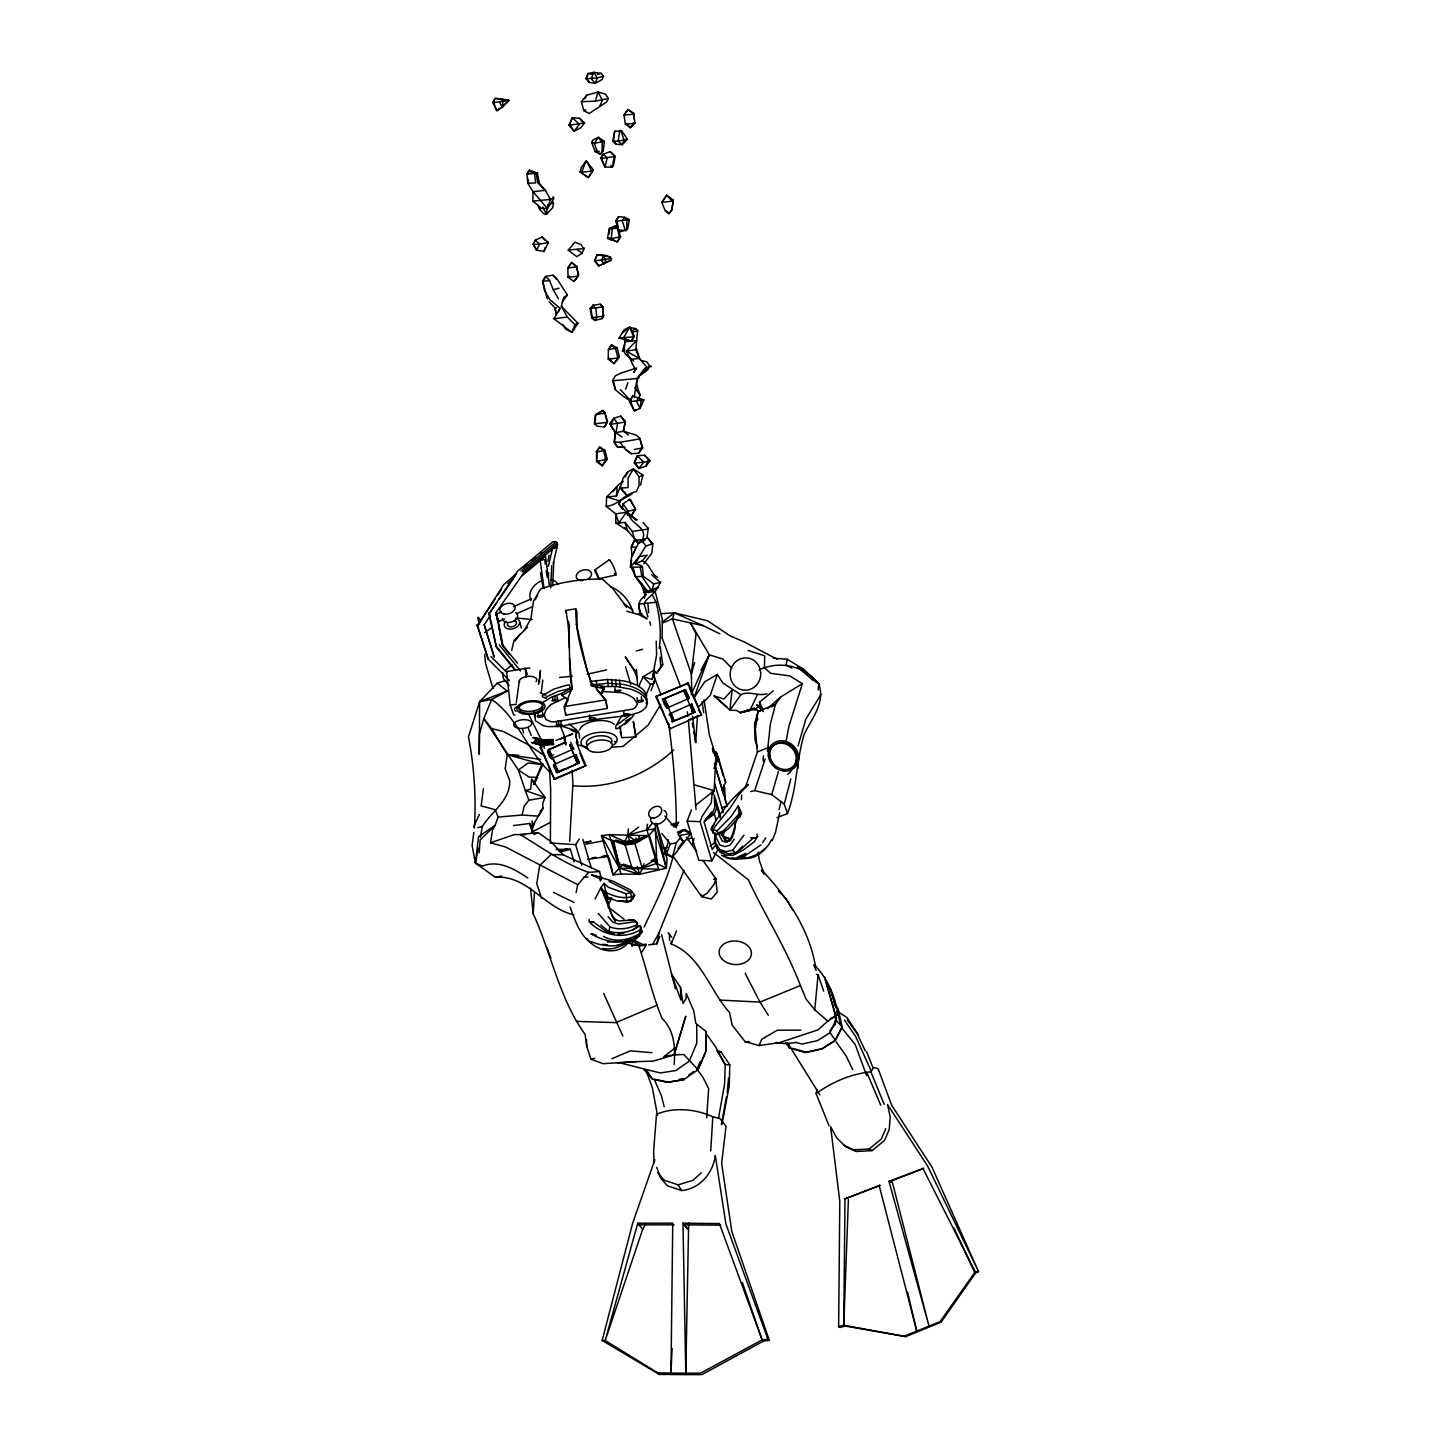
<?xml version="1.0" encoding="UTF-8"?>
<svg xmlns="http://www.w3.org/2000/svg" width="1447" height="1447" viewBox="0 0 1447 1447"><rect width="100%" height="100%" fill="white"/><g stroke="black" fill="none" stroke-linecap="round" stroke-linejoin="round"><path stroke-width="1.5" d="M566.826 698.811L562.16 695.555L572.198 689.369C567.387 663.251 571.728 636.282 565.614 610.489L575.797 608.843C575.49 635.305 584.281 661.134 592.203 686.131L604.303 688.754L602.332 693.095L599.962 693.475M619.262 900.721L627.202 902.349L630.982 901.011L634.727 895.53L632.321 892.202L626.117 893.794L608.391 887.337L603.905 883.321L600.885 887.68L611.991 915.246L615.264 919.46L619.009 920.979L633.696 919.822L637.367 923.132L637.349 927.147C629.065 932.845 617.851 934.075 608.301 931.181L600.831 924.904M594.337 934.545L591.045 933.767C606.818 943.209 628.559 946.808 642.197 931.977L640.515 929.643L640.533 926.279L637.584 925.375L638.109 926.297M507.192 691.069L479.626 701.632L479.283 754.375L479.391 734.027L483.804 718.671L491.709 699.407L507.192 691.069L497.298 683.147L479.626 701.632L468.448 736.957C474.29 766.783 476.172 797.623 474.417 827.991M978.552 1271.66L975.748 1272.781L941.129 1322.106L905.786 1336.612L845.03 1326.013L839.911 1327.532L838.645 1326.718L839.785 1201.263L830.596 1126.652L836.746 1137.975L845.573 1146.603L856.045 1151.486L872.016 1150.636L884.515 1140.381L889.2 1129.619L890.231 1117.138L887.517 1104.477L927.744 1166.264L978.552 1271.66L931.995 1167.15L891.75 1105.363L878.094 1068.682L873.717 1067.506L870.895 1071.847C851.288 1073.837 831.898 1082.049 816.126 1093.625L829.059 1125.802M844.994 1198.876L879.975 1185.364L844.994 1198.876L843.764 1325.235L838.645 1326.718M645.29 539.894L638.453 543.222L635.052 540.274L632.321 531.447L625.014 522.439L618.864 522.964L615.698 513.83L606.257 506.378L606.619 496.918L616.476 496.014L620.13 486.988L626.768 495.344L620.257 488.091L623.078 478.125L627.871 471.74L633.388 468.918L639.068 476.841L638.959 486.011L636.3 491.636C624.869 493.427 617.76 506.052 606.184 506.161M534.07 711.978L534.612 716.717M609.35 233.98L609.693 228.047L615.282 225.913L617.851 227.939M717.206 1050.739L721.058 1051.933L729.776 1064.793L729.252 1085.738L721.981 1124.446M662.183 637.982L662.274 619.171L655.202 591.696L660.845 581.911M848.394 1199.527L843.764 1325.235L905.786 1336.612M548.395 577.082L548.594 572.705M550.728 587.826L551.723 565.632M552.682 585.836L553.785 562.015M633.75 361.117L625.629 354.37L624.019 351.404L625.032 341.799L623.458 337.477M706.661 1117.808L708.65 1088.723L702.935 1077.273L696.984 1069.261M672.113 1348.369L670.974 1373.076L657.824 1372.896L605.208 1340.501L602.169 1340.501L632.646 1223.221L654.876 1159.68M715.958 757.251L715.451 767.38L723.645 795.054L724.133 784.907M595.567 414.692L595.079 424.17L597.159 426.232L604.502 426.919L607.487 421.638L605.009 412.757L602.386 410.478L595.658 414.529L594.391 423.844L607.288 422.307L604.828 413.191L602.386 410.478L599.818 413.263M712.883 794.349L714.131 790.659L715.903 756.383L709.392 735.185L704.02 699.823M569.666 841.394L572.94 783.37L572.108 770.292M577.552 741.678L576.684 739.706M620.003 728.058L620.003 729.071M621.36 734.624L620.094 726.105M617.29 1062.966L636.137 1061.61L603.073 1063.69L590.937 1059.222L586.759 1046.434L585.131 1034.424C559.103 998.321 551.379 953.501 533.201 913.762L534.486 892.383M734.859 829.818L735.365 821.534L741.479 812.87L738.205 805.907L731.133 816.506L717.079 830.849L713.009 829.71L711.96 827.268C721.094 811.098 733.611 796.212 748.316 784.509L739.2 794.258L730.753 807.137L716.536 824.627L713.009 829.71L713.244 833.038C724.223 837.017 731.404 824.772 738.169 818.279M620.13 486.988L620.257 488.091L628.143 487.585L628.016 478.233L633.388 468.918L642.956 475.159L639.068 476.841M634.274 396.858L637.078 378.481L644.946 368.117L651.476 366.417L649.594 366.055L646.99 361.967L640.931 360.267M710.712 1150.908L712.81 1116.831C695.971 1108.945 673.452 1106.846 656.504 1114.353L653.628 1150.871L653.972 1162.484M741.407 799.685L741.696 795M693.818 731.82L695.7 742.51L697.436 716.138M616.476 496.014L617.145 486.481L606.619 496.918L619.895 500.951L632.104 493.843M618.81 863.913L611.755 840.11L625.194 844.939L634.98 843.71L649.359 835.371L656.413 859.174L642.034 867.513L632.249 868.743L618.81 863.913L618.918 862.376M656.649 823.614L667.049 858.758L666.38 868.2L639.538 874.35L620.908 873.934L619.226 868.164L619.642 862.502M628.342 828.95L627.908 835.082L630.205 842.823L611.014 840.436L601.464 835.643L613.112 874.929L620.908 873.934M609.296 857.981L613.112 874.929L619.226 868.164L658.53 869.195L646.899 829.909L647.297 824.247M656.359 823.723L666.38 868.2L656.829 863.425L655.147 823.253M657.101 859.645L656.829 863.425L642.721 867.965L639.538 874.35L619.226 868.164L601.464 835.643L609.277 834.666L648.618 835.679L654.749 828.932L666.38 868.2M479.156 852.898L480.133 840.002L495.109 825.315L498.094 817.067L495.2 809.669L481.146 805.925L483.425 788.597M604.629 890.701L604.593 896.833M541.359 692.064L542.824 680.036M818.206 689.948L818.695 683.599L803.754 669.292L787.258 659.307L773.204 658.168M776.967 817.591L787.512 813.558C797.207 787.855 796.338 759.946 804.206 734.135C811.966 718.417 825.676 702.229 818.695 683.599C803.917 665.837 779.915 660.085 758.988 670.015M632.52 930.15L637.349 927.147L636.481 921.522L618.574 924.072L612.859 922.155L608.138 916.693M624.308 397.165L615.246 389.641L612.606 380.796L637.078 378.481L647.388 367.827L639.267 358.404L635.848 349.649L637.476 331.309L635.432 328.523L629.427 327.528L622.427 332.864M498.094 817.067L522.078 815.023L538.374 816.144L542.969 808.258L542.697 803.429L545.067 797.46L531.628 779.191L530.705 789.158L525.351 790.568L518.37 770.021L483.804 718.671L491.691 728.601L507.228 754.574L505.148 768.701L509.724 780.602C510.393 800.716 491.6 811.17 482.376 826.508L480.332 837.288M631.579 560.152L630.44 567.134L642.504 567.097L643.354 576.25L653.664 583.901L660.375 582.454L651.693 574.766M837.144 1011.688L838.338 1015.613C835.552 997.453 827.702 978.262 814.299 964.878M609.748 423.627L615.391 432.707L614.053 442.42L617.435 446.978L624.742 447.376L617.435 446.978L614.523 441.896L615.391 432.707L609.748 423.627L613.745 418.273L620.727 416.139L625.357 421.33L623.241 431.152L628.468 435.022M712.358 791.183L711.255 802.796L702.265 816.072L700.131 821.643L711.797 860.82L698.811 860.332L687.144 821.173L691.485 809.85M723.482 836.167L724.025 830.361M838.681 1011.905L835.715 1015.921L827.793 1021.148L814.751 1009.861L818.098 974.699L816.524 974.428M539.315 682.55L540.491 670.467L538.555 684.377M616.223 144.23L613.51 140.54L614.541 131.171L621.83 131.008L627.419 139.238L622.156 144.682L616.223 144.23L612.714 141.137L614.885 131.315M547.798 204.57L546.46 214.445C540.455 215.006 535.046 197.244 540.002 209.942M638.923 542.227L631.453 557.547L630.44 567.134L639.285 556.625L645.923 546.007L652.868 543.765L647.84 538.067L652.253 544.578M767.489 751.228L770.292 724.404L775.429 704.454L780.62 697.002L802.38 683.653L789.682 675.858L770.726 673.343L764.396 667.718L764.721 655.871L748.135 650.445M604.358 141.3L603.272 150.904L600.523 154.286L595.205 151.609L591.696 142.493L592.818 140.07L598.335 137.302L604.358 141.3L594.355 143.343L591.696 142.493M688.663 1222.95L685.788 1373.203L670.974 1373.076L672.746 1223.185L637.747 1223.203L605.208 1340.501L642.685 1229.371L645.85 1223.475M573.898 914.811C544.506 908.191 527.106 874.603 495.435 877.334L475.43 863.117L478.523 836.782L495.109 825.315L492.414 830.271L490.533 842.769L505.564 846.983L577.697 884.714L576.123 892.636M652.868 543.765L651.729 553.387L643.879 563.751M718.417 1118.513L724.585 1084.273L725.2 1064.648L717.242 1051.101L721.058 1051.933M576.593 266.121L578.348 276.106L574.061 281.46L568.056 277.263L567.839 267.912L571.619 262.468L576.593 266.121L578.601 275.093L578.348 276.106L568.056 277.263L569.449 276.232M673.307 200.03L672.095 209.652L669.02 213.613L665.294 211.063L661.876 202.363L666.669 195.273L673.307 200.03L671.607 210.34L669.02 213.613L665.946 210.412M614.45 155.77L612.208 167.092L605.063 167.074L600.993 157.994L603.272 154.142L610.218 151.646L615.138 156.439L613.438 165.627L612.208 167.092L610.869 165.663M473.838 832.369L472.102 845.5L475.43 863.117L482.52 866.138C498.365 859.5 514.806 869.231 527.793 877.967M628.107 515.023L631.742 515.06L635.613 509.507L629.716 499.269L623.042 503.809L622.337 509.109L618.81 503.809L620.853 500.083M674.121 1064.54C675.423 1048.315 674.7 1030.517 662.075 1018.453C652.199 994.867 646.845 969.761 638.832 945.669L632.411 940.441M591.154 941.581C606.383 948.31 627.401 947.568 639.52 935.829M552.03 201.422L553.496 202.906L552.826 207.482L546.46 214.445L542.77 206.975M516.29 702.41L519.346 680.832M771.685 706.841L775.429 704.454L758.047 711.436L755.316 729.288L757.342 752.06L745.512 787.168M680.506 987.433L680.958 1000.112L671.354 973.867L680.506 987.433L683.038 1003.549L686.005 998.683L686.276 993.51L693.728 1010.711L695.808 1023.355L705.937 1031.476L705.774 1051.643L697.942 1070.002L696.586 1069.062M629.282 219.564L627.618 229.295L620.492 231.61L618.556 230.037L615.807 221.21L618.574 216.634L624.525 217.267L629.282 219.564L615.807 221.21L618.574 216.634M615.21 690.49L614.993 691.648L618.954 692.299L620.998 690.237L615.21 690.49L614.903 687.705M722.795 1116.831L726.43 1096.862M602.712 306.583L603.526 316.151L602.024 318.629L595.006 320.474L591.696 317.671L590.159 308.537L593.035 305.263L600.161 304.196L602.712 306.583L603.526 316.151L591.696 317.671M637.385 700.529L638.724 702.446L642.974 701.469L643.192 700.294L637.385 700.529L637.096 697.743M779.662 812.762L775.52 832.332L772.101 840.653M816.126 1093.625L816.886 1089.519M721.348 1124.518L722.433 1118.748M475.43 863.117L478.288 848.051M727.208 1092.756L728.528 1078.322M635.323 944.385L631.833 945.813L632.918 940.17L616.476 945.524M628.92 500.427L629.716 499.269L630.946 500.409L635.613 509.507L626.768 511.569L636.21 520.016L628.92 514.716L619.189 504.623L619.895 500.951M648.654 944.855L656.866 943.86L659.072 932.628L684.069 870.208M743.939 835.136L732.652 850.293L726.141 851.596L718.942 849.28L714.438 842.896L714.818 834.883L719.72 833.743M785.703 743.306L788.959 726.105L802.38 683.653M534.811 712.919L535.408 720.733L542.715 725.417M672.982 856.733C667.121 881.386 654.749 904.104 644.132 927.002M798.039 745.947L805.852 719.069L820.937 694.506M676.292 827.901C676.545 793.209 673.235 757.866 668.695 723.283M547.834 561.237L549.137 555.178M580.446 171.216L581.224 167.653L586.234 160.979L593.379 169.914L588.368 177.547L579.65 171.614L588.368 177.547L593.379 169.914M640.515 485.052L642.956 475.159M615.717 839.965L625.303 843.438L635.088 842.208L636.011 838.03M587.229 938.832C596.526 951.511 616.947 955.888 627.835 943.173L628.269 941.292C621.378 946.935 611.737 950.372 602.82 948.418M511.713 650.445L514.011 640.442L527.522 627.202M548.395 566.247L552.175 549.95M553.08 563.986L557.167 546.55M522.078 815.023L524.194 806.178L528.842 800.245L545.067 797.46L525.351 790.568L528.842 800.245M636.897 386.313L634.853 387.669C648.781 408.126 630.783 382.605 638.995 377.613M795.615 1042.256L802 1044.065L817.428 1040.628L830.072 1032.724L836.637 1018.037M653.664 583.901L651.855 591.009L646.067 591.624L635.36 576.63L633.225 567.694M779.029 809.524L781.109 801.457M666.488 850.691L664.119 853.73L666.76 853.314L672.457 857.221L690.888 833.454L685.191 829.547L678.046 833.779L680.108 837.994L676.183 843.04L672.457 857.221L664.119 853.73L668.424 842.244L668.17 839.676M787.512 813.558L784.22 804.098L790.876 778.83M692.317 844.939L694.108 838.428M757.233 746.815L755.008 739.58L754.556 724.097L758.047 711.436M563.082 324.833L565.687 329.229L571.963 332.322L574.875 324.671L567.26 316.965L561.346 306.239L563.805 297.34L567.423 295.043L556.715 278.475L552.881 275.237L545.754 276.341L542.589 280.664L547.273 298.914M624.019 351.404L622.481 351.205L624.344 344.458M694.669 662.527L691.34 674.103L691.811 693.258M784.22 804.098L771.739 794.62L778.396 771.613M543.945 251.471L548.413 242.571L539.622 244.037L536.53 250.204L533.256 244.127L536.53 250.204L543.945 251.471L545.085 247.618M596.508 689.278L606.13 700.782L607.107 708.469L565.687 715.144L565.687 712.828M651.041 690.671L654.749 680.85L653.827 670.268L656.612 654.948L656.215 641.075M568.273 250.096L583.575 248.54L581.079 244.633L574.893 242.174L568.237 250.186L576.756 256.644L582.182 253.207L584.371 247.998M571.366 690.056L564.185 706.896L565.687 715.144M653.99 683.418L650.571 684.377L646.266 694.433M765.156 759.024L754.683 790.605L750.848 791.509M596.037 687.994L605.696 699.896L607.107 708.469M665.53 1056.22L674.085 1054.917L685.715 1016.391L674.085 1054.917L653.103 1061.139L633.84 1061.736M643.987 863.769L642.721 867.965L642.142 865.993M733.394 834.702L734.371 831.446M777.31 659.362L743.758 641.69L730.229 635.975L707.547 620.763L674.32 612.859L672.457 618.882L691.34 674.103L696.079 633.84L690.508 622.933L672.457 618.882L662.853 622.879M697.942 1070.002L706.154 1050.558L705.937 1031.476M581.35 101.742L595.205 101.145L598.081 92.065L605.606 94.145L608.283 98.468L606.619 102.014L589.11 113.535L583.846 110.623L581.35 101.742L586.74 95.195L598.081 92.065L602.422 100.295L599.872 105.92M531.773 831.229L534.504 822.71L542.969 808.258L540.165 811.369M553.134 196.738L553.478 199.451L547.4 208.603L541.485 208.278L532.785 201.024M766.964 693.728C758.156 696.712 749.275 690.346 740.846 694.723L722.939 683.093L717.332 674.411L710.278 695.302L698.015 707.348L693.999 697.834L709.283 654.84L690.508 622.933L703.061 625.61L719.883 633.822M625.357 421.33L623.512 431.242L615.427 432.743M740.448 815.801L741.479 812.87C733.195 820.431 735.944 832.749 728.601 840.906L725.508 842.154L722.306 841.087L717.079 830.849M612.606 380.796L615.246 375.894L620.781 373.163L636.68 367.972L633.804 372.349L635.721 369.437M715.704 842.082L714.728 838.012L716.554 833.581L713.244 833.038L711.237 829.276L711.96 827.268M625.592 389.153L627.889 382.822M646.284 698.865L646.574 694.886L644.403 691.105A48.818 23.116 -6.1 0 0 640.768 687.723A49.469 23.423 -6.1 0 0 634.021 683.997A48.239 22.79 -6 0 0 623.132 680.795L607.523 679.475L590.087 681.501M666.76 853.314L670.214 843.89L661.785 833.418M558.614 311.792L559.953 308.211L549.95 299.746L544.47 290.377L542.589 280.664M553.948 764.522L553.423 765.897L557.131 772.734L579.343 763.003L576.141 754.773L553.948 764.522L557.131 772.734M576.141 754.773L575.635 756.148L579.343 763.003M669.075 715.162L669.581 713.787L691.793 704.056L694.976 712.268L671.806 721.709M691.793 704.056L691.268 705.431L694.976 712.268M609.259 559.772L595.242 569.666L595.621 572.017M705.774 818.785L712.213 813.992L714.89 807.028L714.275 795L720.606 816.271M704.653 821.263L714.293 814.082L716.97 807.1L714.348 801.982M711.797 860.82L718.417 848.611M722.704 834.322L724.025 830.831M615.934 523L627.546 530.651L638.453 543.222L642.577 539.604L646.954 538.175L648.256 528.173M597.629 577.082L599.13 578.619L595.242 569.666M598.371 913.491L609.947 926.894L608.427 932.989L614.324 933.966M627.835 943.173L628.595 941.237M638.67 686.62L643.047 676.907L653.827 670.268L652.181 679.457L643.047 676.907L650.571 684.377M656.866 943.86L659.814 936.354M634.202 541.069L631.29 547.075L631.941 556.335L636.246 547.165L631.29 547.075L634.871 539.351M634.636 462.335L638.905 468.502L643.806 462.208L634.292 463.076L637.259 455.787L644.458 455.226L650.101 460.779L645.868 466.205L638.905 468.502L634.292 463.076L637.259 455.787L643.806 462.208L650.101 460.779L644.458 455.226M639.447 936.408L640.442 931.434M739.544 813.431L723.681 830.687L714.818 834.883L719.774 845.03L725.019 846.585L729.813 845.265L734.298 839.206M569.521 124.496L572.325 117.713L579.668 118.31L584.588 122.923L580.88 127.716L574.079 131.243L569.051 125.292L572.325 117.713L579.397 124.352L574.079 131.243L569.521 124.496L569.051 125.292L584.588 122.923M603.435 76.203L602.042 79.567L595.26 83.347L589.273 82.407L586.017 78.663L588.133 73.526L593.849 72.35L601.247 73.381L603.435 76.203L597.304 77.975L586.017 78.663L588.133 73.526L591.859 74.213M533.509 784.473L541.829 764.432L507.228 754.574L518.424 755.28M645.868 466.205L648.383 460.182M620.094 731.802L621.794 737.391M635.902 737.011L633.37 721.583L635.902 737.011L621.685 737.681M676.563 930.964L671.046 943.914C700.8 955.436 709.627 990.273 729.541 1012.538L732.128 1025.019L745.115 1041.695L759.006 1045.566L779.408 1042.654L817.935 1029.902L827.793 1021.148M697.834 1067.271L700.366 1061.32M885.781 1128.66L881.259 1139.096L869.159 1149.008L853.694 1149.822L843.565 1145.102M759.006 1045.566L761.773 1039.253L777.328 1030.192L800.77 1030.155M565.596 705.449L568.273 699.426M602.766 689.514L604.068 686.62L591.968 683.997L587.193 670.847L576.34 624.109L576.937 625.773L576.937 612.045L575.797 608.843M649.594 366.055L647.967 369.582L641.365 374.664M691.069 694.687L709.283 654.84L722.885 659.018L731.784 668.17M473.621 826.942L479.355 814.516M596.652 451.301L596.508 461.43L602.241 465.753L607.179 459.242L604.955 450.324L599.836 447.069L596.652 451.301L596.888 458.645M533.744 784.419L543.15 764.143M535.245 240.22L533.129 244.633L539.622 244.037L535.245 240.22L542.1 237.055L548.413 242.571L546.785 241.83M757.45 694.596L749.853 710.513L740.448 712.648L736.378 710.423L729.903 710.242L714.131 695.898L723.898 699.028L732.055 690.056L729.903 710.242L740.846 694.723M503.393 105.45L508.856 100.548L492.902 102.665L495.218 98.324L508.584 100.187L495.218 98.324L492.902 102.665L496.809 110.677L502.254 107.422L508.91 100.512L504.28 100.331M632.683 396.08L629.427 401.705L634.582 410.93L640.117 408.235L643.825 399.878L632.683 396.08L629.427 401.705L643.825 399.878L639.863 399.571M554.002 197.877L550.475 199.415L532.803 201.115L533.057 191.673L527.866 183.353L526.907 174.165L529.331 170.203L536.349 173.477L537.651 182.629L545.41 190.335L550.475 199.415L547.4 208.603L533.057 191.673L545.41 190.335M713.841 768.411L718.634 758.517L716.265 752.295L712.684 750.631M721.818 790.171L725.652 782.248L718.634 758.517M524.32 630.494L530.886 618.647L533.527 600.957L540.509 589.056C560.116 582.056 581.495 578.746 602.314 579.089L612.461 588.242L626.551 606.872M835.841 1038.729L842.208 1026.936L838.048 1008.812L834.322 1003.693M625.231 477.04L627.871 471.74M785.576 1042.708L789.483 1048.026L805.382 1052.602L821.896 1048.966L835.498 1040.357L842.208 1026.936L836.077 1020.334M608.283 98.468L595.205 101.145M638.525 398.323L640.189 395.031M595.061 899.057L600.885 887.68C609.693 896.995 607.559 911.556 615.409 921.305L615.264 919.46M534.739 782.936L537.633 777.383L529.114 777.111L518.37 770.021L528.155 763.003L541.829 764.432M631.742 515.06L635.088 508.729M556.715 724.585L556.1 725.743L557.312 726.647L562.34 724.838L556.715 724.585L556.426 721.8L558.506 721.04L558.795 723.844M537.416 173.115L526.907 174.165L529.331 170.203L537.416 173.115L539.116 182.159L537.705 181.327L544.398 189.34M700.963 670.305L709.283 654.84M652.76 944.348L659.072 932.628M589.851 717.73L589.218 718.906L592.727 719.919L595.459 718.001L589.851 717.73L589.544 714.945M584.769 98.758L586.74 95.195M634.256 336.12L631.489 341.13L618.99 338.128L624.163 329.789L629.68 327.131L634.256 336.12L631.489 341.13L623.295 338.363L629.68 327.131L633.587 336.771L618.99 338.128M602.024 318.629L603.598 315.79M604.502 426.919L607.487 421.638M635.233 563.805L639.285 556.625L647.189 555.16L642.124 560.893L635.233 563.805L641.328 565.56L642.504 567.097M614.523 441.896L619.931 442.33L626.262 450.415L631.435 453.725L638.633 453.2L642.07 447.177L639.809 438.26L636.318 435.167L623.241 431.152M623.983 713.697L623.313 714.872L624.489 715.777L629.572 714.004L623.983 713.697L623.693 710.911M646.067 703.658L647.225 699.661L644.801 694.813A48.8 23.116 -6.1 0 0 641.148 691.449A49.451 23.405 -6 0 0 634.419 687.723A48.221 22.899 -6.2 0 0 623.603 684.449L607.921 683.201L590.485 685.209M621.794 715.849L616.187 725.508L629.535 715.523M660.176 646.664L662.762 664.915L656.558 673.235L653.049 670.431M532.243 826.472L534.504 822.71M771.378 839.875C766.006 851.017 752.838 862.195 739.797 857.275M567.423 295.043L562.16 301.826M660.664 704.562L648.166 725.11L623.006 746.435L612.117 747.158M711.237 829.276L714.456 823.994M553.496 202.906L549.643 204.099M618.394 229.711L620.546 236.783L617.344 241.938L607.523 238.321L609.187 228.608L617.399 228.373L619.605 237.507L617.344 241.938L611.249 238.683L607.523 238.321L609.277 237.652L611.267 240.329M718.019 834.015L719.955 832.332L725.562 840.273L727.95 841.376L730.428 840.309L732.887 836.312M565.632 743.125L564.927 738.259M756.98 834.159L757.649 836.456L754.303 841.738L743.36 850.076L733.123 855.195L726.159 855.123L720.136 852.337L715.976 846.115M641.636 952.289L646.321 944.981M754.556 724.097L757.975 718.761M581.748 865.306L575.653 844.65L579.27 839.043M488.019 658.819L477.311 625.972L495.254 598.751M497.641 595.115L501.241 589.671M477.311 625.972L503.592 584.733L516.489 573.591M561.346 306.239L577.968 323.296L571.963 332.322L553.568 318.503M494.024 656.196L484.184 624.742L490.424 615.391M693.999 697.834L704.816 681.718L717.332 674.411M683.744 840.852L678.01 848.448M514.083 669.201L496.375 647.243L489.231 613.637L496.773 602.676M499.287 599.004L515.638 575.255M489.231 613.637L517.628 571.167L552.989 541.703L556.245 541.684L557.728 544.777L523.579 573.084L496.086 612.533L502.398 644.693L517.411 663.16M762.551 842.57L765.77 837.903M476.805 625.267L478.74 624.109M904.646 1336.051L940.044 1321.672L974.753 1272.456L977.557 1271.352M559.953 308.211L554.056 318.81L567.26 316.965M574.061 281.46L578.601 275.093M488.706 612.949L496.231 646.23L515.494 669.852M496.086 612.533L497.822 622.355M515.06 640.894L520.594 633.569M638.633 453.2L642.685 447.955L639.809 438.26M680.199 833.002L682.568 829.963L685.191 829.547M716.048 844.578L712.231 849.479L703.984 821.806L711.635 812.038L712.213 813.992M671.263 943.625L671.39 941.418L672.204 942.359M619.334 356.83L613.98 363.631L608.246 359.109L608.391 349.686L611.575 344.929L617.218 347.877L619.334 356.83L613.98 363.631L608.934 358.151L608.246 359.109L617.959 358.006L615.572 348.89L611.575 344.929L608.391 349.686L617.218 347.877M625.303 843.438L624.724 841.467L627.908 835.082L646.899 829.909L652.579 822.963M608.373 904.646L611.792 898.099L607.722 899.238L605.371 891.497L608.482 897.827L617.779 901.21L630.982 901.011L631.851 896.796L630.132 892.148L609.06 881.277M612.823 491.673L617.869 485.197L623.259 481.435M647.93 616.947L644.204 604.104L645.832 600.523L655.202 591.696L644.06 592.51L641.618 583.629L648.799 592.655L646.067 591.624L658.656 587.301L651.855 591.009L641.889 576.412L640.316 567.351M611.737 258.47L594.518 260.894L597.195 254.708L604.502 255.07L610.652 257.132L597.195 254.708L594.518 260.894L598.642 265.904L611.05 260.243L598.642 265.904L596.291 262.124M577.697 884.714L588.567 872.396L599.546 871.492L601.5 879.686M557.294 699.317L551.813 700.71L557.095 701.451L558.108 700.33L556.986 696.513M760.851 844.958L747.032 854.381L736.812 859.03L729.831 858.704L723.826 855.683M765.264 848.213C756.727 856.515 743.451 861.001 731.784 857.999M542.679 714.854L537.108 716.12L537.814 717.169L542.245 717.007L543.385 715.903L542.39 712.069M742.727 846.188L735.745 852.934L728.546 853.857L720.787 851.035L716.175 844.107M711.002 793.661L714.131 790.659L694.759 784.943M635.776 409.79L634.582 410.93L633.895 410.08L631.055 402.772M648.618 835.679L634.51 840.237L624.724 841.467L609.277 834.666L619.226 868.164L623.603 864.094M701.433 1172.739L692.95 1180.318L678.137 1184.858L664.408 1180.3L657.716 1172.703M767.453 708.723L780.62 697.002M523.398 567.821L526.853 564.945M532.026 560.604L535.48 557.728M507.788 583.448L512.962 579.126M505.799 670.051L512.093 664.788M520.974 571.004L556.245 541.684M522.566 571.872L557.348 543.023M522.114 575.779L545.501 556.299L545.139 554.508M763.347 711.617L760.561 708.65L759.476 702.247L773.331 690.816M644.476 598.425L644.856 591.841M500.101 108.073L496.809 110.677L493.391 102.122M673.687 749.998C646.827 775.067 609.892 789.302 573.048 785.721M695.338 805.454L714.131 790.659M620.546 236.783L611.249 238.683L612.28 229.078L615.282 225.913L617.399 228.373M604.955 450.324L596.273 452.097L599.836 447.069L603.797 451.211L605.768 460.345L602.241 465.753L596.96 460.472L596.508 461.43L607.179 459.242M663.793 1056.654L675.062 1048.026M662.419 621.903L674.32 612.859L703.061 625.61M613.51 140.54L612.714 141.137L618.158 141.137L627.419 139.238M710.115 846.188L714.927 842.606M638.633 827.105L627.908 835.082L634.51 840.237L635.088 842.208L645.887 835.932M631.796 331.182L635.432 328.523L637.964 330.875L631.851 332.213M542.191 695.645L553.894 689.079L565.271 685.607L569.413 684.829L569.883 689.297M542.896 702.356L551.289 697.255L561.979 693.312M551.307 704.382L565.777 697.49M484.655 632.592L491.673 627.654M688.609 1075.085L693.638 1071.594M834.919 1040.556L821.95 1048.749L806.142 1052.186L792.811 1048.351M569.521 658.114L571.963 687.235L561.924 693.42L562.16 695.555M545.103 697.563L557.855 691.467L569.792 688.537M631.833 945.813L638.561 942.901M636.445 935.902L640.641 933.442M651.132 860.766L654.731 858.686M608.427 932.989L593.451 921.992L589.273 921.902L589.255 919.478M760.561 711.02L753.977 709.536L759.711 706.281L756.455 704.888L760.561 708.65M750.758 837.741L754.755 838.102L757.649 836.456M678.679 822.203L672.746 825.459L677.865 823.433M531.845 832.17L550.475 822.312M676.852 822.583L672.909 824.645L676.653 822.674M674.031 827.069L677.938 825.025M829.999 1018.869L835.715 1015.921L824.663 977.304L835.715 1015.921L835.444 1024.187L830.035 1030.373L830.072 1032.724L835.498 1040.357M583.846 110.623L585.746 109.683M599.546 871.492L563.136 854.779L550.873 841.557L538.139 832.604L534.16 834.539L529.656 823.506L513.54 825.568M636.174 925.085C628.125 928.884 618.394 930.24 609.947 926.894M745.928 853.242L735.076 858.487L727.678 858.324L721.51 855.267M687.289 839.73L691.268 837.813M574.875 324.671L577.968 323.296M677.323 832.296L682.568 829.963L690.888 833.454L679.837 835.444L683.798 842.606L680.108 837.994M653.23 681.519L654.749 680.85M634.727 895.53C625.556 899.799 614.613 896.796 606.076 892.437L603.905 883.321M501.566 611.9L495.579 614.541L496.285 615.282M513.54 606.655L531.483 598.787M498.636 621.559L504.623 618.936M516.579 613.691L532.532 606.691M576.232 742.293L585.908 765.644L554.454 779.427L540.201 747.357L546.098 744.771M555.919 740.466L572.614 733.864L568.689 735.582M655.835 696.64L688.266 683.129L701.56 714.908L670.106 728.709L655.835 696.64L688.266 683.129M540.201 747.357L549.028 744.21M560.821 739.037L564.746 737.301M569.792 744.59L577.534 763.618L558.47 771.975L548.919 749.492L564.167 742.799M683.617 690.4L693.167 712.883L674.121 721.239L664.571 698.756L683.617 690.4L687.922 698.955M564.33 742.854L547.744 750.306L551.506 758.68L573.699 748.949L570.697 742.239M662.419 699.281L685.589 689.839L689.351 698.214L667.139 707.963L665.15 705.829M547.454 751.644L549.516 756.546L553.55 754.773M556.173 772.445L564.24 768.9M574.332 764.468L578.366 762.696M553.496 779.137L585.908 765.644M688.79 719.792L698.63 715.487M754.393 708.017L740.448 712.648L748.479 709.79M640.515 929.643C623.856 940.025 602.712 935.486 589.273 921.902L593.451 921.992M611.936 1058.698L630.44 1050.829L652 1052.729M657.264 1005.104L615.861 1022.631L576.376 1021.365M757.342 752.06L768.646 747.321M814.751 1009.861L806.142 999.172L800.39 985.552L759.982 1002.084L719.901 1000.094M625.538 720.895L629.318 719.358M889.869 1181.512L923.692 1168.362L888.983 1181.331L929.028 1326.212L892.293 1182.018L888.983 1181.331L892.293 1182.018M631.254 899.636L632.954 899.003M607.722 899.238L611.086 898.008M676.183 843.04L670.214 843.89M625.05 940.224L629.988 938.47M490.533 842.769L514.3 834.612L525.333 834.575M541.865 560.17L543.602 559.573M721.619 807.661L727.244 805.78L714.384 763.293M713.642 879.288L715.777 878.564L714.33 883.972L707.312 893.016L701.741 896.67L672.421 855.358M701.488 894.951L701.741 896.67L711.345 899.003L717.169 892.311L715.777 878.564L703.025 860.603M540.653 553.387L542.372 552.844M728.601 840.906L730.428 840.309M497.298 683.147L505.763 680.47M624.905 349.812L622.481 351.205M656.703 1167.44L660.574 1178.003L667.483 1185.835L681.664 1190.555C699.986 1188.855 712.991 1173.065 715.306 1155.484L725.869 1223.836L767.923 1339.235L769.316 1340.356L763.528 1341.062L701.994 1374.578L687.216 1374.65L659.253 1374.415L602.169 1340.501M754.122 856.226L748.533 857.818L742.926 857.565M554.273 548.341L555.937 547.87M753.977 709.536L756.347 708.885L740.448 712.648M670.974 824.917L677.16 823.216M636.409 650.951L642.504 649.305M597.466 74.376L601.247 73.381M558.759 850.999L567.097 848.883M590.937 1059.222L594.663 1058.282M549.589 280.555L543.095 281.261L545.754 276.341L549.589 280.555L553.26 289.671L558.958 288.242M559.88 851.957L570.299 849.353M477.817 827.648L482.376 826.508M645.959 944.041L638.832 945.669L626.714 942.883M640.207 438.821L619.931 442.33M587.12 674.248L606.564 669.889M495.435 877.334L501.657 875.941M599.13 578.619L615.879 575.038M621.577 941.165L607.414 942.051M584.606 844.433L603.345 840.834M479.626 701.632L491.709 699.407C517.809 717.603 527.287 750.848 550.24 772.517M640.388 613.166L638.561 604.141L656.106 602.205C659.778 617.073 661.586 633.026 659.217 648.166M635.323 927.201L640.533 926.279L642.197 931.977C630.982 939.628 616.06 943.589 603.508 936.354M634.365 449.42L642.685 447.955L642.07 447.177M584.407 842.443L590.919 841.286M586.379 842.045L590.774 841.286M595.766 414.656L604.828 413.191M527.341 674.338L525.279 668.532L506.631 671.535L510.212 705.159L513.649 714.854L515.005 715.035M510.212 705.159L516.416 704.164M564.276 706.57L605.696 699.896M679.204 1079.281L683.581 1078.594M684.124 1079.625L668.261 1082.121L654.315 1079.136M635.848 349.649L626.334 351.133L634.98 369.039M618.231 933.984L624.091 933.098M587.627 859.391L608.21 856.371M662.744 847.996L666.977 847.363M527.522 173.604L535.028 172.5M739.146 856.642L745.494 855.738M591.787 857.926L595.965 857.329M602.133 856.733L608.084 855.9M602.259 856.425L606.184 855.919M556.643 307.777L555.051 307.976L549.01 301.7M646.899 829.909L654.749 828.932M795.38 1042.618L786.01 1043.739L775.845 1042.491M767.923 1339.235L762.117 1339.904L700.565 1373.167L685.788 1373.203L682.984 1223.203L719.394 1223.565L762.117 1339.904L742.383 1282.639M625.032 341.799L636.68 340.479L626.334 351.133L639.267 358.404L630.982 359.362M583.304 877.28L588.007 876.918M538.139 832.604L520.377 834.557C542.571 848.195 563.715 863.389 588.567 872.396M559.609 677.449L572.27 676.237M632.321 531.447L648.582 528.987L643.065 522.494M635.052 540.274L642.577 539.604C647.949 527.106 631.489 524.809 628.92 514.716L637.295 519.907M601.192 686.638L616.332 686.457L630.711 689.206A49.469 23.423 -6.1 0 1 641.473 694.451M601.807 691.431L621.577 692.697A39.539 18.684 -6 0 1 634.256 698.901L637.422 703.803L635.758 707.058A13.71 6.512 -6 0 1 632.502 709.157L553.604 721.963A13.548 6.421 -6.1 0 1 550.204 721.438L546.08 719.611L544.47 716.048A38.183 18.088 -6.2 0 1 544.85 712.828A39.322 18.612 -6.2 0 1 551.325 704.4M595.205 151.609L599.239 151.266M527.866 183.353L535.643 182.883L534.648 173.694M661.116 613.655L674.32 612.859M524.266 668.351L529.928 668.116M674.085 1054.917L683.798 1054.501L698.033 1069.695L683.635 1079.733L667.049 1082.32L652.416 1079.155L643.445 1069.026M628.342 920.382L633.949 920.165L637.367 923.132M553.514 741.949L543.511 742.329L534.847 740.104M553.64 743.414L543.294 743.812L534.214 741.461M618.556 230.037L626.244 230.652L626.786 229.585L626.895 220.432L624.525 217.267L622.264 220.993L625.194 229.784M553.369 740.575L543.493 740.954L534.974 738.73M553.767 744.608L542.896 744.988L533.256 742.456M635.36 576.63L641.889 576.412M556.1 849.552L570.335 849.118L574.115 861.906M553.279 739.526L542.806 739.833L533.762 737.355M745.115 1041.695L749.239 1041.605M639.049 1224.849L674.049 1224.831M720.606 1225.157L684.304 1224.849L687.922 1229.389L682.984 1223.203M563.136 854.779L551.072 854.58L539.695 865.505L536.783 883.773L541.684 898.569M550.005 842.968L575.653 844.65M729.776 1064.793L725.2 1064.648L715.596 1046.886L706.787 1034.496M517.719 618.068L532.207 619.623M687.144 821.173L700.131 821.643M638.272 613.618L642.179 613.908M754.755 838.102L753.29 837.958L737.5 852.428L735.745 852.934L732.652 850.293M602.621 944.258L607.65 944.855M507.228 754.574L540.599 759.44M619.081 1062.641L660.266 1072.969L675.731 1070.581L689.224 1061.23L696.803 1043.16L696.731 1025.037M712.81 1116.831L719.72 1118.332L726.05 1126.236L721.637 1163.406L731.838 1231.524L769.316 1340.356M591.244 934.147L596.273 935.268M754.683 790.605L771.739 794.62M600.505 881.078L599.42 878.401L591.588 874.983L601.825 877.407M577.624 744.825L586.144 746.905M629.626 840.852L635.088 842.208M634.184 867.675L637.838 868.58M491.691 728.601L503.628 731.585L528.444 744.861L544.958 755.985M591.588 874.983L613.003 881.151L630.404 889.941L632.321 892.202M534.576 737.735L543.24 740.032M532.243 742.817L542.408 745.549M531.411 742.438L541.974 745.35M724.169 836.963L728.691 838.265L724.169 836.963L724.802 840.635M532.749 737.699L542.318 740.394M685.589 689.839L684.63 689.532L689.351 698.214M701.56 714.908L698.63 709.934M674.121 721.239L671.155 713.1M548.919 749.492L555.666 763.871M577.371 763.564L569.648 744.536M664.571 698.756L668.876 707.312M922.806 1168.181L975.748 1272.781M562.34 726.358L578.493 731.567L569.105 723.916M626.75 611.213L639.538 614.921L646.936 619.009M624.67 864.456L630.44 866.536M797.623 667.031L803.754 669.292M614.631 741.497L615.554 741.859M540.219 692.878L545.917 695.193M542.462 696.875L546.261 698.413M940.044 1321.672L941.129 1322.106M553.514 892.437L574.133 902.53M632.809 939.501L644.548 945.361L640.442 945.868L631.995 940.062M610.706 586.686C621.595 591.425 629.752 600.776 633.008 612.19M869.159 1149.008L872.016 1150.636M791.853 668.225L786.101 664.933L787.258 659.307M814.86 681.41L818.695 683.599M630.132 400.837L624.579 396.984M590.159 308.537L602.621 306.999L600.161 304.196M632.809 610.272L624.019 603.652L626.623 607.071M598.063 577.66L595.296 570.805L595.585 572.65M498.311 622.463L498.618 620.673M838.03 1011.833L846.911 1017.53L858.614 1035.274M633.46 113.192L627.98 109.52L624.001 115.127L625.411 124.225L630.331 127.734L634.962 123.266L633.46 113.192L634.021 118.708M640.605 614.233L646.773 618.394M598.624 691.793L599.89 692.679M622.029 437.048L615.879 432.707L617.616 423.519L613.745 418.273L611.104 424.242L625.104 422.054L620.727 416.139M553.26 289.671L558.488 298.769M577.046 249.499L582.182 253.207M642.124 560.893C650.209 563.697 650.463 573.374 657.354 577.263M607.993 906.871L624.001 919.189M653.411 860.73L656.829 863.425L655.509 856.859M591.009 943.046C579.361 934.617 575.038 919.822 570.028 906.98M626.28 449.547L631.435 453.725M813.304 680.596L798.907 668.116M714.131 695.898L727.154 707.077M721.8 834.467L727.534 842.045M713.498 852.5L748.316 879.776C764.993 915.372 786.426 948.581 800.39 985.552M644.06 592.51L646.447 594.608C639.248 599.673 636.608 604.991 640.533 612.931M631.706 401.76L620.365 389.713M610.218 151.646L615.138 156.439L601.03 158.519L603.272 154.142L607.143 157.904L605.063 167.074L600.993 157.994M778.377 891.026L786.191 898.75L792.902 910.344M490.877 656.468L506.83 672.367M487.512 658.403L509.344 680.47M653.881 670.522L656.558 673.235L662.654 664.137M542.1 237.055L545.23 240.238M627.039 354.642L631.145 358.892M624.706 527.63L627.546 530.651L625.014 522.439M657.824 1372.896L659.253 1374.415M571.728 746.815L573.699 748.949M549.516 756.546L551.506 758.68M842.642 1029.016L855.177 1044.463L866.644 1075.664M552.881 275.237L556.408 279.108M664.878 816.054L673.741 826.291M836.203 1041.967L846.169 1056.021L852.681 1069.532M618.882 229.711L620.492 231.61M761.755 870.081C787.62 897.538 809.687 929.806 815.728 967.808M499.233 644.946L520.522 670.938M668.098 932.736L671.734 937.186M579.668 118.31L582.978 122.434M509.29 654.116L502.525 645.706L498.69 626.587M509.073 685.661L503.411 678.625L502.634 672.674M637.747 1223.203L642.685 1229.371M641.998 540.708L645.923 546.007M787.15 1042.708L790.894 1047.809L789.483 1048.026L788.543 1044.155M484.184 624.742L494.169 657.245M501.259 99.644L502.959 101.995L502.254 107.422L499.794 102.375M826.78 984.738L830.668 990.092L835.136 1004.978M761.411 870.678L764.034 874.295M847.327 1019.99L857.221 1033.683L865.306 1050.902M727.57 837.903L729.27 840.255M686.457 837.27L696.658 851.632M635.106 671.082L625.267 656.811L634.329 670.883L637.223 677.956M623.042 503.809L627.908 510.954L628.251 514.788M826.87 984.485L830.668 990.092L832.423 995.97M844.487 1020.063L855.702 1036.613L871.329 1071.377M646.682 1070.165L652.416 1079.155M531.32 735.51L528.245 728.293M768.303 1015.215L759.982 1002.084L745.187 973.306M587.482 79.549L589.273 82.407M678.137 1184.858L681.664 1190.555M791.563 1049.31L819.87 1094.891M597.557 576.503L598.226 577.66M495.688 614.704L496.357 615.861M531.628 779.191L533.617 782.972M652.38 595.061L656.106 602.205M622.843 1036.034L603.616 993.384M529.168 715.343L541.287 739.905M759.476 702.247L763.22 709.772M496.827 616.205L498.654 621.559M600.885 887.68L608.228 902.53M534.214 712.991L534.703 714.022M631.163 567.242L635.504 576.358L641.618 583.629M953.772 1227.779L974.753 1272.456M654.912 1080.873L661.351 1095.506L664.155 1106.666M866.644 1051.752L873.029 1067.832M646.266 1071.069L652.416 1087.981L657.499 1115.474M661.586 934.708L675.405 988.735M712.358 748.461L715.903 756.383M663.377 699.57L667.139 707.963M813.793 965.113L816.18 970.503M497.081 617.308L498.293 620.347M662.093 637.928L680.669 686.764M866.717 1072.209L880.717 1105.164M625.52 666.705L630.711 684.268M687.289 682.839L688.591 685.95M689.242 687.488L693.167 696.857M656.811 696.929L670.106 728.709M579.867 753.2L584.95 765.336M541.16 747.665L554.454 779.427M653.23 674.429L661.008 694.705M870.895 1071.847L884.153 1104.314M560.803 726.864L565.09 737.825M669.581 713.787L672.765 722.017M724.477 779.137L725.652 782.248M714.167 752.983L716.536 759.205M725.978 802.488L727.244 805.78M542.842 744.12L544.398 748.316M763.745 872.74L759.331 860.549L758.138 852.102M547.129 947.857L550.891 958.258M565.614 610.489L566.754 613.673M569.63 626.949L569.033 625.285L569.394 648.147M662.4 698.702L664.499 704.707M818.098 974.699L823.65 991.141M636.481 348.854L639.773 358.675M477.275 624.579L487.874 657.77M529.656 823.506L532.297 832.134L532.098 820.992M564.836 736.83C562.63 732.453 566.356 751.21 565.904 742.799M833.002 997.924L835.968 1007.745M837.053 1011.363L838.338 1015.613M714.691 783.659L723.283 812.527M716.97 807.1L720.172 817.881M714.293 814.082L716.229 820.539M716.265 752.295L723.283 776.026M634.98 843.71L642.034 867.513M637.259 866.608L639.538 874.35L632.936 869.195L632.357 867.223M625.194 844.939L632.249 868.743M613.148 842.914L618.267 860.205M519.708 622.192L521.408 627.962M493.029 688.645L485.45 663.07L484.781 654.478M582.906 839.441L591.443 868.381M613.148 380.163L615.536 389.297M879.089 1185.183L916.783 1331.204L907.54 1292.153M522.602 729.216L523.579 732.978M564.71 707.456L564.981 708.542M616.621 220.577L618.43 227.884M649.793 621.74L650.644 625.321M796.465 759.982L798.346 768.031M837.307 1010.35L840.291 1023.391M626.768 511.569L627.564 515.15M568.4 621.269L569.214 625.068M613.908 841.919L619.226 868.164M496.592 613.202L502.905 645.091M556.408 315.283L555.051 307.976L556.281 315.356M544.054 588.622L540.382 561.852M692.317 723.265L693.077 727.534M540.473 572.795L543.15 588.133M549.516 586.27L545.501 556.299M546.134 570.643L547.183 577.154M702.121 701.65L703.676 712.756M738.205 805.907L739.507 816.578M626.75 900.595L626.117 893.794M687.325 711.834L687.868 716.156M688.392 720.479L696.043 809.416M576.051 736.306L577.679 743.577L577.769 741.967M691.467 707.601L692.01 711.96M692.534 716.319L695.7 742.51M576.376 737.807L576.051 733.629L576.195 736.143M544.777 559.754L545.284 564.113M639.303 836.583L639.791 841.069M639.773 931.977L639.99 933.93M641.347 696.749L641.636 699.534M619.479 680.162L620.184 686.873M615.626 679.728L616.332 686.457M611.629 679.511L612.352 686.222M607.523 679.475L608.246 686.204M604.068 686.62L604.303 688.754M602.097 690.942L602.332 693.095M596.291 680.488L596.996 687.198M591.968 683.997L592.203 686.131M528.101 179.102L528.499 182.756M579.162 734.57L579.542 738.169M571.963 687.235L572.198 689.369M560.839 721.149L561.129 723.934M554.798 696.206L555.105 699.01M552.537 696.785L552.844 699.588M537.958 712.213L538.248 715.017M525.279 668.532L526.183 677.015M530.488 888.096L533.201 913.762M739.598 813.974L739.923 817.266M639.176 836.149L639.592 840.418M716.518 844.379L716.916 848.503M647.949 603.67L648.636 612.823M636.409 669.328L637.548 684.377M660.085 657.137L660.682 666.289M549.426 767.579L550.674 789.664L550.385 840.834M724.658 787.548L725.345 800.824M713.064 748.37L713.299 752.802M586.523 1039.995L586.759 1046.434M669.436 933.84L669.545 940.405M630.259 717.965A49.813 49.469 -67.9 0 1 616.838 728.872M579.18 733.267A49.813 49.469 -67.9 0 1 571.149 730.174M633.858 714.927A49.813 49.469 -68 0 1 624.923 724.368M542.408 703.188A12.101 5.734 -6.1 0 1 531.664 711.237A12.101 5.734 -6.1 0 1 518.75 705.991M519.563 682.26A8.809 4.178 -6.1 0 1 528.933 676.292A8.809 4.178 -6.1 0 1 535.969 681.682M641.491 694.433A48.818 23.116 -6.1 0 1 645.109 697.816L647.551 702.663L646.393 706.661A23.496 11.16 -5.9 0 1 644.584 708.741A23.912 11.377 -5.9 0 1 638.941 712.467L628.722 715.451L593.252 719.647L560.803 726.394L548.341 726.629A23.984 11.395 -6.1 0 1 542.679 725.435M587.554 745.386A12.806 6.077 -6 0 1 598.751 735.872A12.806 6.077 -6 0 1 611.104 743.089M579.813 729.903A18.178 8.61 -6.1 0 1 594.898 720.986A18.178 8.61 -6.1 0 1 614.306 724.35M615.662 726.394A18.178 8.61 -6.1 0 1 615.825 728.637M588.513 748.877A18.178 8.61 -6.1 0 1 584.371 737.156A18.178 8.61 -6.1 0 1 609.621 733.086A18.178 8.61 -6.1 0 1 613.763 744.807M515.964 711.291A6.692 3.165 -6.1 0 1 516.886 706.733M609.06 560.296A8.338 1.176 66.3 0 1 614.306 568.508A8.338 1.176 66.3 0 1 614.342 573.392M479.608 623.856A8.32 1.176 66.3 0 1 477.89 617.471A8.32 1.176 66.3 0 1 480.73 620.962M663.938 810.429A8.863 6.186 -35.4 0 1 661.46 822.728A8.863 6.186 -35.4 0 1 650.806 818.26M515.711 612.569A7.85 5.191 -16.5 0 1 512.871 621.505A7.85 5.191 -16.5 0 1 502.344 618.43M514.119 620.474A4.685 3.111 -16.5 0 1 516.109 624.272A4.685 3.111 -16.5 0 1 510.285 626.84A4.685 3.111 -16.5 0 1 507.608 623.331M515.62 618.285A7.94 5.245 -16.4 0 1 518.569 625.357A7.94 5.245 -16.4 0 1 507.535 628.74A7.94 5.245 -16.4 0 1 505.853 621.269M582.797 580.663A7.85 5.191 -16.5 0 1 576.919 574.115A7.85 5.191 -16.5 0 1 588.965 570.425A7.85 5.191 -16.5 0 1 587.934 579.089M531.013 600.487A15.772 11.63 -32.6 0 1 541.142 580.989M551.126 579.614A15.772 11.63 -32.6 0 1 557.999 584.19M535.354 599.782A15.772 11.63 -32.6 0 1 537.651 595.368M769.135 756.745A14.47 12.697 44.7 0 1 781.669 743.179A14.47 12.697 44.7 0 1 796.248 758.373A14.47 12.697 44.7 0 1 782.013 770.148M775.99 767.652A14.47 12.697 44.7 0 1 773.422 765.481M763.293 761.013A16.188 14.199 44.7 0 1 763.528 755.822M791.22 770.853A16.188 14.199 44.7 0 1 787.638 774.235M602.278 142.349L602.061 151.519L600.523 154.286L597.484 152.098L594.355 143.343L598.335 137.302L602.278 142.349M641.184 400.801L640.117 408.235L636.409 401.398L638.724 397.382L641.184 400.801M619.605 131.46L618.158 141.137L622.156 144.682L624.2 140.395L621.052 131.279L620.311 130.357L619.605 131.46M605.606 260.08L604.267 264.041L601.427 260.587L603.29 256.336L605.606 260.08M585.33 162.173L581.803 172.283L591.552 171.053L587.084 161.955L586.234 160.979L585.33 162.173M597.304 77.975L595.26 83.347L591.226 78.699L593.849 72.35L597.304 77.975M593.035 305.263L590.955 309.007L592.402 318.087L595.006 320.474L596.761 317.598L595.838 308.446L593.035 305.263M627.98 109.52L624.001 115.127L634.057 114.114L627.98 109.52M571.619 262.468L567.839 267.912L576.503 266.953L571.619 262.468M666.669 195.273L661.876 202.363L672.475 201.151L666.669 195.273M626.334 512.328L618.864 522.964L615.861 523.181L615.662 513.848L626.334 512.328M634.383 122.398L630.331 127.734L626.605 123.393L625.411 124.225L634.962 123.266L634.383 122.398M522.711 713.678A14.181 6.71 -6.1 0 0 544.994 707.022A14.181 6.71 -6.1 0 0 525.116 701.867A14.181 6.71 -6.1 0 0 522.711 713.678M523.923 712.774A12.101 5.716 -6.1 0 0 542.932 707.095A12.101 5.716 -6.1 0 0 525.985 702.699A12.101 5.716 -6.1 0 0 523.923 712.774M592.185 751.698A12.806 6.059 -6.1 0 0 612.298 745.693A12.806 6.059 -6.1 0 0 594.355 741.027A12.806 6.059 -6.1 0 0 592.185 751.698M517.465 728.004A9.116 4.323 -6 0 0 531.773 723.717A9.116 4.323 -6 0 0 518.985 720.407A9.116 4.323 -6 0 0 517.465 728.004M722.415 959.451A16.188 11.775 4.4 0 0 750.179 957.86A16.188 11.775 4.4 0 0 733.213 941.002A16.188 11.775 4.4 0 0 722.415 959.451M654.026 817.953A7.235 5.046 -35.4 0 0 661.388 808.457A7.235 5.046 -35.4 0 0 650.173 810.049A7.235 5.046 -35.4 0 0 654.026 817.953M503.936 613.98A7.85 5.191 -16.5 0 0 515.204 607.306A7.85 5.191 -16.5 0 0 503.502 604.846A7.85 5.191 -16.5 0 0 503.936 613.98M755.352 686.185A16.188 15.302 -81.5 0 0 750.577 658.729A16.188 15.302 -81.5 0 0 730.373 677.214A16.188 15.302 -81.5 0 0 755.352 686.185M768.339 755.913A16.188 14.199 44.8 0 0 792.703 769.135A16.188 14.199 44.8 0 0 789.302 742.781A16.188 14.199 44.8 0 0 768.339 755.913M769.949 755.913A14.47 12.697 44.7 0 0 791.708 767.724A14.47 12.697 44.7 0 0 788.687 744.174A14.47 12.697 44.7 0 0 769.949 755.913"/></g></svg>
